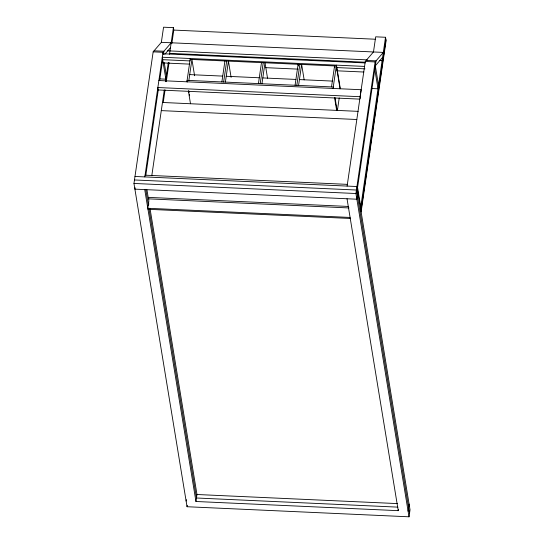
<?xml version="1.0" encoding="UTF-8"?>
<svg xmlns="http://www.w3.org/2000/svg" width="544" height="544" viewBox="0 0 544 544"><rect width="100%" height="100%" fill="white"/><g stroke="black" fill="none" stroke-linecap="round" stroke-linejoin="round"><path stroke-width="0.82" d="M134.987 176.467L356.946 186.531L410.033 509.81L409.013 516.8L187.054 506.729L133.967 183.45L153.163 51.85L161.35 42.337L163.56 27.2L173.393 27.649L173.794 30.083L171.822 43.629M135.102 187.741L134.898 189.142L356.857 199.206L357.877 192.222M171.183 42.786L162.996 52.299L144.82 176.909M145.833 175.12L158.256 89.957L157.855 87.523L360.142 96.716L360.414 98.342M159.644 80.478L162.676 59.677L189.761 60.908M163.424 54.536L163.907 51.245L154.074 50.796M151.796 175.692L164.302 89.984M165.512 81.668L168.314 62.478M169.517 54.237L173.393 27.649M163.248 102.408L165.063 89.944M166.274 81.634L169.062 62.519M148.58 205.088L148.784 203.694M186.891 81.811L190.291 58.514L190.556 60.139M188.863 80.43L191.916 59.473L194.589 75.718M221.87 81.926L224.93 60.969M223.625 82.015L226.685 61.05M225.386 82.09L228.439 61.132L231.112 77.377M186.123 501.044L186.327 499.65M187.054 506.729L187.258 505.335M398.453 509.272L398.249 510.666L195.956 501.493L196.976 494.503L150.09 208.991M258.434 83.592L261.494 62.628M260.195 83.674L263.248 62.71M261.95 83.749L265.01 62.791L267.539 78.22M295.066 85.252L298.126 64.294L298.391 65.919M296.82 85.333L299.88 64.376M298.581 85.415L301.634 64.457L304.171 79.88M331.507 86.904L334.567 65.953L334.832 67.578M333.05 88.454L336.45 65.158L340.32 88.713M337.389 110.514L339.225 97.94M360.142 96.716L361.162 89.726L158.875 80.532M347.113 186.089L365.289 61.472L373.476 51.959L375.686 36.822L385.519 37.271L386.09 40.718L361.114 211.915M409.013 516.8L355.926 193.521L375.122 61.921L383.309 52.408L161.35 42.337M357.347 188.972L376.033 60.867L366.2 60.418M360.543 208.468L385.519 37.271M360.944 210.902L385.92 39.705M408.082 511.115L409.102 504.125M164.744 54.373L170.462 47.729M382.588 57.351L375.312 65.804L378.515 85.299M173.794 30.083L375.238 39.222M167.538 50.823L367.214 59.881M153.163 51.85L162.996 52.299M365.289 61.472L375.122 61.921M170.394 53.373L365.072 62.206M162.785 53.747L365.078 62.92M364.568 66.416L162.275 57.242L165.879 79.172L159.324 78.873M190.162 59.391L336.321 66.021L340.054 88.774M336.192 67.544L364.97 68.85M163.214 62.927L189.448 64.117M336.722 70.795L363.807 72.026M265.805 67.667L298.098 69.129M189.713 74.61L222.72 76.106M226.236 76.269L259.284 77.772M262.8 77.928L295.916 79.431M299.431 79.587L332.357 81.083M371.45 88.495L378.005 88.794L374.802 69.299M158.256 89.957L359.7 99.117M162.479 102.469L358.156 111.357M161.289 110.616L356.81 119.503M145.071 175.188L347.364 184.368M134.477 179.962L356.436 190.026L409.523 513.305M133.967 183.45L355.926 193.521M348.384 206.448L148.634 197.39L148.825 201.246L147.798 208.27L350.091 217.444M349.017 207.944L148.424 198.846L146.955 189.91M147.968 209.284L350.261 218.457M196.976 494.503L397.576 503.601M397.909 507.137L196.466 497.998L149.029 209.141M379.664 60.445L382.119 60.561L382.52 62.995M383.309 52.408L383.71 54.842M369.607 151.504L369.777 152.524M357.558 187.517L360.76 207.006M333.533 88.618L333.268 86.986L187.102 80.356L187.374 81.974M335.002 97.546L337.13 110.554M334.519 97.39L336.654 110.384M347.024 198.764L398.249 510.666M188.836 90.909L189.108 92.534M189.373 94.16L189.638 95.785M188.36 90.746L190.495 103.741M164.254 62.682L166.389 75.677M145.778 189.339L148.308 204.775M144.731 189.584L195.956 501.493"/></g></svg>
